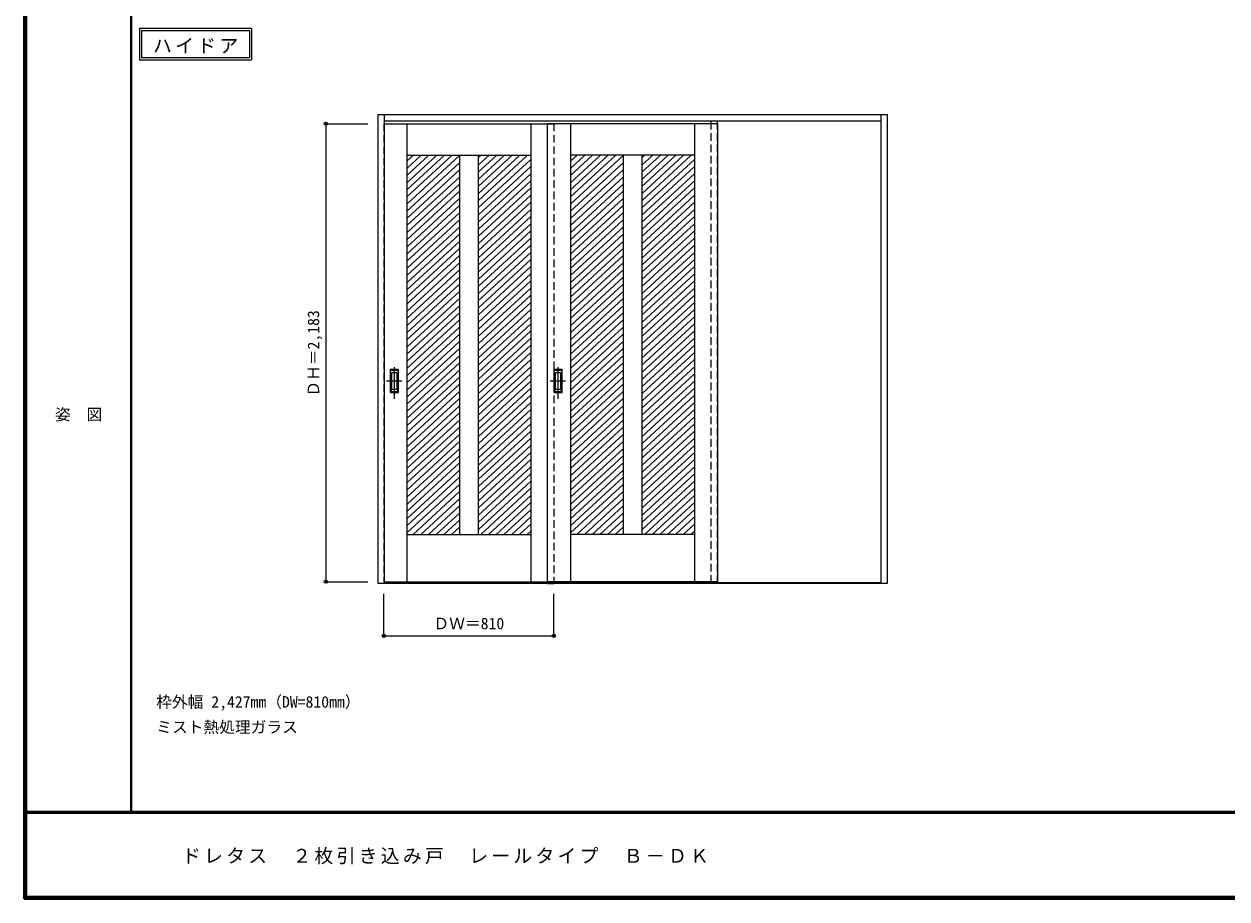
# Model space of a CAD drawing. Units: millimetres, scale not verified. Extents: x -6000 to 5700, y -4307 to 4175.
# Drawn here: x -6000 to -267, y -4205 to -36 of the extents above; entities that cross this region are included whole.
import ezdxf
from ezdxf.enums import TextEntityAlignment as Align

# ---------------------------------------------------------------- set-up
doc = ezdxf.new("R2010")
doc.units = ezdxf.units.MM
doc.header["$LTSCALE"] = 30
doc.header["$PDMODE"] = 32
doc.header["$PDSIZE"] = 15
doc.linetypes.add('CHAIN1', pattern=[8, 5, -1, 1, -1])
doc.linetypes.add('DASHED1', pattern=[1.8, 1.2, -0.6])
for name, color, linetype, lineweight in [('0-2_扉', 7, 'Continuous', 18), ('0-4_枠', 3, 'Continuous', 25), ('0-6_引手', 7, 'Continuous', 18), ('0-A_文字', 7, 'Continuous', 18), ('0-B_寸法', 4, 'Continuous', 9), ('0-C_ハッチ', 4, 'Continuous', 9), ('F-1_枠', 6, 'Continuous', 40), ('F-A_文字', 7, 'Continuous', 18)]:
    doc.layers.add(name, color=color, linetype=linetype, lineweight=lineweight)
doc.styles.add('ＭＳ ゴシック', font='')
doc.styles.get('ＭＳ ゴシック').set_extended_font_data('MS Gothic')

msp = doc.modelspace()

# ---------------------------------------------------------------- linework, layer by layer
at = {"layer": '0-2_扉'}
for p, q in [((-4282, -510.25), (-3475, -510.25)), ((-4175, -510.25), (-4175, -2693.25)), ((-3585, -510.25), (-3585, -2693.25)), ((-3505, -510.25), (-3475, -510.25)), ((-3505, -2693.25), (-3505, -510.25)), ((-2695, -510.25), (-3505, -510.25)), ((-3395, -510.25), (-3395, -2693.25)), ((-2805, -510.25), (-2805, -2693.25)), ((-2695, -510.25), (-2695, -2693.25)), ((-4175, -660.25), (-3585, -660.25)), ((-3925, -660.25), (-3925, -2468.25)), ((-3835, -660.25), (-3835, -2468.25)), ((-2805, -660.25), (-3395, -660.25)), ((-3145, -660.25), (-3145, -2468.25)), ((-3055, -660.25), (-3055, -2468.25)), ((-4175, -2468.25), (-3585, -2468.25)), ((-2805, -2468.25), (-3395, -2468.25)), ((-4282, -2693.25), (-3475, -2693.25)), ((-3505, -2693.25), (-3475, -2693.25)), ((-2695, -2693.25), (-3505, -2693.25))]:
    msp.add_line(p, q, dxfattribs=at)
at = {"layer": '0-4_枠'}
for p, q in [((-4312, -466.25), (-1885, -466.25)), ((-4282, -2701.25), (-4282, -466.25)), ((-4282, -496.25), (-1915, -496.25)), ((-1915, -2701.25), (-1915, -466.25)), ((-1885, -2701.25), (-1885, -466.25)), ((-1915, -2698.25), (-4282, -2698.25)), ((-1915, -2701.25), (-4282, -2701.25)), ((-3505, -2701.25), (-3475, -2701.25)), ((-1885, -2701.25), (-1915, -2701.25))]:
    msp.add_line(p, q, dxfattribs=at)
at = {"layer": '0-4_枠', "color": 4, "linetype": 'DASHED1', "lineweight": 9}
for p, q in [((-4285, -510.25), (-4285, -2693.25)), ((-4282, -510.25), (-4285, -510.25)), ((-3475, -510.25), (-3475, -2693.25)), ((-2725, -2698.25), (-2725, -496.25)), ((-2695, -2698.25), (-2695, -496.25)), ((-4282, -2693.25), (-4285, -2693.25))]:
    msp.add_line(p, q, dxfattribs=at)
at = {"layer": '0-4_枠'}
msp.add_lwpolyline([(-4282, -2701.25), (-4312, -2701.25), (-4312, -466.25)], dxfattribs=at)
at = {"layer": '0-6_引手', "linetype": 'CHAIN1'}
for p, q in [((-4234, -1820.98), (-4234, -1650.13)), ((-3454, -1820.98), (-3454, -1650.13)), ((-4272.07, -1735.75), (-4199.56, -1735.75)), ((-3492.07, -1735.75), (-3419.56, -1735.75))]:
    msp.add_line(p, q, dxfattribs=at)
at = {"layer": '0-6_引手'}
for p, q in [((-4253, -1680.75), (-4215, -1680.75)), ((-4253, -1790.75), (-4253, -1680.75)), ((-4246.5, -1696.75), (-4221.5, -1696.75)), ((-4246.5, -1774.75), (-4246.5, -1696.75)), ((-4221.5, -1774.75), (-4221.5, -1696.75)), ((-4215, -1790.75), (-4215, -1680.75)), ((-3473, -1680.75), (-3435, -1680.75)), ((-3473, -1790.75), (-3473, -1680.75)), ((-3466.5, -1696.75), (-3441.5, -1696.75)), ((-3466.5, -1774.75), (-3466.5, -1696.75)), ((-3441.5, -1774.75), (-3441.5, -1696.75)), ((-3435, -1790.75), (-3435, -1680.75)), ((-4246.5, -1774.75), (-4221.5, -1774.75)), ((-3466.5, -1774.75), (-3441.5, -1774.75)), ((-4253, -1790.75), (-4215, -1790.75)), ((-3473, -1790.75), (-3435, -1790.75))]:
    msp.add_line(p, q, dxfattribs=at)
at = {"layer": '0-6_引手', "linetype": 'DASHED1'}
for p, q in [((-4218, -1786.75), (-4218, -1684.75)), ((-3438, -1786.75), (-3438, -1684.75)), ((-4250, -1786.75), (-4218, -1786.75)), ((-3470, -1786.75), (-3438, -1786.75))]:
    msp.add_line(p, q, dxfattribs=at)
for points in [[(-4250, -1786.75), (-4250, -1684.75), (-4218, -1684.75)], [(-3470, -1786.75), (-3470, -1684.75), (-3438, -1684.75)]]:
    msp.add_lwpolyline(points, dxfattribs=at)
at = {"layer": '0-A_文字'}
for p, q in [((-5450, -55.5), (-5450, -205.5)), ((-5440, -65.5), (-4925.67, -65.5)), ((-4925.67, -65.5), (-4925.67, -195.5)), ((-5450, -205.5), (-4915.67, -205.5))]:
    msp.add_line(p, q, dxfattribs=at)
for points in [[(-5450, -55.5), (-4915.67, -55.5), (-4915.67, -205.5)], [(-5440, -65.5), (-5440, -195.5), (-4925.67, -195.5)]]:
    msp.add_lwpolyline(points, dxfattribs=at)
at = {"layer": '0-B_寸法'}
for p, q in [((-4562, -510.25), (-4362, -510.25)), ((-4562, -510.25), (-4562, -2693.25)), ((-4562, -2693.25), (-4362, -2693.25)), ((-4285, -2951.25), (-4285, -2751.25)), ((-3475, -2951.25), (-3475, -2751.25)), ((-4285, -2951.25), (-3475, -2951.25))]:
    msp.add_line(p, q, dxfattribs=at)
at = {"layer": '0-B_寸法', "color": 7}
for p in [(-4562, -510.25), (-4562, -2693.25), (-4285, -2951.25), (-3475, -2951.25)]:
    msp.add_point(p, dxfattribs=at)
at = {"layer": '0-C_ハッチ'}
for p, q in [((-4106.86, -660.25), (-4175, -723.35)), ((-4070.06, -660.25), (-4175, -757.42)), ((-4033.26, -660.25), (-4175, -791.49)), ((-3996.47, -660.25), (-4175, -825.56)), ((-4143.65, -660.25), (-4175, -689.28)), ((-3959.67, -660.25), (-4175, -859.63)), ((-3922.87, -660.25), (-4175, -893.7)), ((-3820.69, -660.25), (-3835, -673.5)), ((-3783.89, -660.25), (-3835, -707.58)), ((-3747.09, -660.25), (-3835, -741.65)), ((-3710.3, -660.25), (-3835, -775.72)), ((-3673.5, -660.25), (-3835, -809.79)), ((-3636.7, -660.25), (-3835, -843.86)), ((-3599.91, -660.25), (-3835, -877.93)), ((-3585, -680.52), (-3835, -912)), ((-3326.86, -660.25), (-3395, -723.35)), ((-3290.06, -660.25), (-3395, -757.42)), ((-3253.26, -660.25), (-3395, -791.49)), ((-3216.47, -660.25), (-3395, -825.56)), ((-3363.65, -660.25), (-3395, -689.28)), ((-3179.67, -660.25), (-3395, -859.63)), ((-3142.87, -660.25), (-3395, -893.7)), ((-3040.69, -660.25), (-3055, -673.5)), ((-3003.89, -660.25), (-3055, -707.58)), ((-2967.09, -660.25), (-3055, -741.65)), ((-2930.3, -660.25), (-3055, -775.72)), ((-2893.5, -660.25), (-3055, -809.79)), ((-2856.7, -660.25), (-3055, -843.86)), ((-2819.91, -660.25), (-3055, -877.93)), ((-2805, -680.52), (-3055, -912)), ((-3925, -696.29), (-4175, -927.77)), ((-3925, -730.36), (-4175, -961.84)), ((-3585, -714.59), (-3835, -946.07)), ((-3145, -696.29), (-3395, -927.77)), ((-3145, -730.36), (-3395, -961.84)), ((-2805, -714.59), (-3055, -946.07)), ((-3925, -764.43), (-4175, -995.91)), ((-3925, -798.5), (-4175, -1029.99)), ((-3585, -748.66), (-3835, -980.14)), ((-3585, -782.73), (-3835, -1014.21)), ((-3145, -764.43), (-3395, -995.91)), ((-3145, -798.5), (-3395, -1029.99)), ((-2805, -748.66), (-3055, -980.14)), ((-2805, -782.73), (-3055, -1014.21)), ((-3925, -832.58), (-4175, -1064.06)), ((-3585, -816.8), (-3835, -1048.29)), ((-3585, -850.88), (-3835, -1082.36)), ((-3145, -832.58), (-3395, -1064.06)), ((-2805, -816.8), (-3055, -1048.29)), ((-2805, -850.88), (-3055, -1082.36)), ((-3925, -866.65), (-4175, -1098.13)), ((-3925, -900.72), (-4175, -1132.2)), ((-3585, -884.95), (-3835, -1116.43)), ((-3145, -866.65), (-3395, -1098.13)), ((-3145, -900.72), (-3395, -1132.2)), ((-2805, -884.95), (-3055, -1116.43)), ((-3925, -934.79), (-4175, -1166.27)), ((-3925, -968.86), (-4175, -1200.34)), ((-3585, -919.02), (-3835, -1150.5)), ((-3585, -953.09), (-3835, -1184.57)), ((-3145, -934.79), (-3395, -1166.27)), ((-3145, -968.86), (-3395, -1200.34)), ((-2805, -919.02), (-3055, -1150.5)), ((-2805, -953.09), (-3055, -1184.57)), ((-3925, -1002.93), (-4175, -1234.41)), ((-3585, -987.16), (-3835, -1218.64)), ((-3585, -1021.23), (-3835, -1252.71)), ((-3145, -1002.93), (-3395, -1234.41)), ((-2805, -987.16), (-3055, -1218.64)), ((-2805, -1021.23), (-3055, -1252.71)), ((-3925, -1037), (-4175, -1268.48)), ((-3925, -1071.07), (-4175, -1302.55)), ((-3585, -1055.3), (-3835, -1286.78)), ((-3145, -1037), (-3395, -1268.48)), ((-3145, -1071.07), (-3395, -1302.55)), ((-2805, -1055.3), (-3055, -1286.78)), ((-3925, -1105.14), (-4175, -1336.63)), ((-3925, -1139.21), (-4175, -1370.7)), ((-3585, -1089.37), (-3835, -1320.85)), ((-3585, -1123.44), (-3835, -1354.93)), ((-3145, -1105.14), (-3395, -1336.63)), ((-3145, -1139.21), (-3395, -1370.7)), ((-2805, -1089.37), (-3055, -1320.85)), ((-2805, -1123.44), (-3055, -1354.93)), ((-3925, -1173.29), (-4175, -1404.77)), ((-3585, -1157.52), (-3835, -1389)), ((-3585, -1191.59), (-3835, -1423.07)), ((-3145, -1173.29), (-3395, -1404.77)), ((-2805, -1157.52), (-3055, -1389)), ((-2805, -1191.59), (-3055, -1423.07)), ((-3925, -1207.36), (-4175, -1438.84)), ((-3925, -1241.43), (-4175, -1472.91)), ((-3585, -1225.66), (-3835, -1457.14)), ((-3585, -1259.73), (-3835, -1491.21)), ((-3145, -1207.36), (-3395, -1438.84)), ((-3145, -1241.43), (-3395, -1472.91)), ((-2805, -1225.66), (-3055, -1457.14)), ((-2805, -1259.73), (-3055, -1491.21)), ((-3925, -1275.5), (-4175, -1506.98)), ((-3925, -1309.57), (-4175, -1541.05)), ((-3585, -1293.8), (-3835, -1525.28)), ((-3145, -1275.5), (-3395, -1506.98)), ((-3145, -1309.57), (-3395, -1541.05)), ((-2805, -1293.8), (-3055, -1525.28)), ((-3925, -1343.64), (-4175, -1575.12)), ((-3585, -1327.87), (-3835, -1559.35)), ((-3585, -1361.94), (-3835, -1593.42)), ((-3145, -1343.64), (-3395, -1575.12)), ((-2805, -1327.87), (-3055, -1559.35)), ((-2805, -1361.94), (-3055, -1593.42)), ((-3925, -1377.71), (-4175, -1609.19)), ((-3925, -1411.78), (-4175, -1643.26)), ((-3585, -1396.01), (-3835, -1627.49)), ((-3585, -1430.08), (-3835, -1661.56)), ((-3145, -1377.71), (-3395, -1609.19)), ((-3145, -1411.78), (-3395, -1643.26)), ((-2805, -1396.01), (-3055, -1627.49)), ((-2805, -1430.08), (-3055, -1661.56)), ((-3925, -1445.85), (-4175, -1677.34)), ((-3925, -1479.93), (-4175, -1711.41)), ((-3585, -1464.15), (-3835, -1695.64)), ((-3145, -1445.85), (-3395, -1677.34)), ((-3145, -1479.93), (-3395, -1711.41)), ((-2805, -1464.15), (-3055, -1695.64)), ((-3925, -1514), (-4175, -1745.48)), ((-3585, -1498.23), (-3835, -1729.71)), ((-3585, -1532.3), (-3835, -1763.78)), ((-3145, -1514), (-3395, -1745.48)), ((-2805, -1498.23), (-3055, -1729.71)), ((-2805, -1532.3), (-3055, -1763.78)), ((-3925, -1548.07), (-4175, -1779.55)), ((-3925, -1582.14), (-4175, -1813.62)), ((-3585, -1566.37), (-3835, -1797.85)), ((-3585, -1600.44), (-3835, -1831.92)), ((-3145, -1548.07), (-3395, -1779.55)), ((-3145, -1582.14), (-3395, -1813.62)), ((-2805, -1566.37), (-3055, -1797.85)), ((-2805, -1600.44), (-3055, -1831.92)), ((-3925, -1616.21), (-4175, -1847.69)), ((-3925, -1650.28), (-4175, -1881.76)), ((-3585, -1634.51), (-3835, -1865.99)), ((-3145, -1616.21), (-3395, -1847.69)), ((-3145, -1650.28), (-3395, -1881.76)), ((-2805, -1634.51), (-3055, -1865.99)), ((-3925, -1684.35), (-4175, -1915.83)), ((-3925, -1718.42), (-4175, -1949.9)), ((-3585, -1668.58), (-3835, -1900.06)), ((-3585, -1702.65), (-3835, -1934.13)), ((-3145, -1684.35), (-3395, -1915.83)), ((-3145, -1718.42), (-3395, -1949.9)), ((-2805, -1668.58), (-3055, -1900.06)), ((-2805, -1702.65), (-3055, -1934.13)), ((-3925, -1752.49), (-4175, -1983.98)), ((-3585, -1736.72), (-3835, -1968.2)), ((-3585, -1770.79), (-3835, -2002.28)), ((-3145, -1752.49), (-3395, -1983.98)), ((-2805, -1736.72), (-3055, -1968.2)), ((-2805, -1770.79), (-3055, -2002.28)), ((-3925, -1786.56), (-4175, -2018.05)), ((-3925, -1820.64), (-4175, -2052.12)), ((-3585, -1804.87), (-3835, -2036.35)), ((-3145, -1786.56), (-3395, -2018.05)), ((-3145, -1820.64), (-3395, -2052.12)), ((-2805, -1804.87), (-3055, -2036.35)), ((-3925, -1854.71), (-4175, -2086.19)), ((-3925, -1888.78), (-4175, -2120.26)), ((-3585, -1838.94), (-3835, -2070.42)), ((-3585, -1873.01), (-3835, -2104.49)), ((-3145, -1854.71), (-3395, -2086.19)), ((-3145, -1888.78), (-3395, -2120.26)), ((-2805, -1838.94), (-3055, -2070.42)), ((-2805, -1873.01), (-3055, -2104.49)), ((-3925, -1922.85), (-4175, -2154.33)), ((-3585, -1907.08), (-3835, -2138.56)), ((-3585, -1941.15), (-3835, -2172.63)), ((-3145, -1922.85), (-3395, -2154.33)), ((-2805, -1907.08), (-3055, -2138.56)), ((-2805, -1941.15), (-3055, -2172.63)), ((-3925, -1956.92), (-4175, -2188.4)), ((-3925, -1990.99), (-4175, -2222.47)), ((-3585, -1975.22), (-3835, -2206.7)), ((-3145, -1956.92), (-3395, -2188.4)), ((-3145, -1990.99), (-3395, -2222.47)), ((-2805, -1975.22), (-3055, -2206.7)), ((-3925, -2025.06), (-4175, -2256.54)), ((-3925, -2059.13), (-4175, -2290.61)), ((-3585, -2009.29), (-3835, -2240.77)), ((-3585, -2043.36), (-3835, -2274.84)), ((-3145, -2025.06), (-3395, -2256.54)), ((-3145, -2059.13), (-3395, -2290.61)), ((-2805, -2009.29), (-3055, -2240.77)), ((-2805, -2043.36), (-3055, -2274.84)), ((-3925, -2093.2), (-4175, -2324.69)), ((-3585, -2077.43), (-3835, -2308.92)), ((-3585, -2111.5), (-3835, -2342.99)), ((-3145, -2093.2), (-3395, -2324.69)), ((-2805, -2077.43), (-3055, -2308.92)), ((-2805, -2111.5), (-3055, -2342.99)), ((-3925, -2127.28), (-4175, -2358.76)), ((-3925, -2161.35), (-4175, -2392.83)), ((-3585, -2145.58), (-3835, -2377.06)), ((-3145, -2127.28), (-3395, -2358.76)), ((-3145, -2161.35), (-3395, -2392.83)), ((-2805, -2145.58), (-3055, -2377.06)), ((-3925, -2195.42), (-4175, -2426.9)), ((-3925, -2229.49), (-4175, -2460.97)), ((-3585, -2179.65), (-3835, -2411.13)), ((-3585, -2213.72), (-3835, -2445.2)), ((-3145, -2195.42), (-3395, -2426.9)), ((-3145, -2229.49), (-3395, -2460.97)), ((-2805, -2179.65), (-3055, -2411.13)), ((-2805, -2213.72), (-3055, -2445.2)), ((-3925, -2263.56), (-4146.07, -2468.25)), ((-3585, -2247.79), (-3823.1, -2468.25)), ((-3585, -2281.86), (-3786.3, -2468.25)), ((-3145, -2263.56), (-3366.07, -2468.25)), ((-2805, -2247.79), (-3043.1, -2468.25)), ((-2805, -2281.86), (-3006.3, -2468.25)), ((-3925, -2297.63), (-4109.27, -2468.25)), ((-3925, -2331.7), (-4072.47, -2468.25)), ((-3585, -2315.93), (-3749.5, -2468.25)), ((-3585, -2350), (-3712.71, -2468.25)), ((-3145, -2297.63), (-3329.27, -2468.25)), ((-3145, -2331.7), (-3292.47, -2468.25)), ((-2805, -2315.93), (-2969.51, -2468.25)), ((-2805, -2350), (-2932.71, -2468.25)), ((-3925, -2365.77), (-4035.68, -2468.25)), ((-3925, -2399.84), (-3998.88, -2468.25)), ((-3585, -2384.07), (-3675.91, -2468.25)), ((-3145, -2365.77), (-3255.68, -2468.25)), ((-3145, -2399.84), (-3218.88, -2468.25)), ((-2805, -2384.07), (-2895.91, -2468.25)), ((-3925, -2433.92), (-3962.08, -2468.25)), ((-3585, -2418.14), (-3639.11, -2468.25)), ((-3585, -2452.22), (-3602.32, -2468.25)), ((-3145, -2433.92), (-3182.08, -2468.25)), ((-2805, -2418.14), (-2859.11, -2468.25)), ((-2805, -2452.22), (-2822.32, -2468.25))]:
    msp.add_line(p, q, dxfattribs=at)
at = {"layer": 'F-1_枠'}
for p, q in [((-6000, 4175), (-6000, -4205)), ((-5995, 4175), (-5995, -4205)), ((-5990, 4175), (-5990, -4205)), ((-5490, 4175), (-5490, -3790)), ((5700, -3790), (-6000, -3790)), ((5700, -3795), (-6000, -3795)), ((5700, -4195), (-6000, -4195)), ((5700, -4200), (-6000, -4200)), ((5700, -4205), (-6000, -4205))]:
    msp.add_line(p, q, dxfattribs=at)

# ---------------------------------------------------------------- texts
at = {"layer": '0-A_文字', "style": 'ＭＳ ゴシック'}
for s, p in [('枠外幅 2,427mm（DW=810mm）', (-5370, -3310)), ('ミスト熱処理ガラス', (-5370, -3430))]:
    msp.add_text(s, height=54.99, dxfattribs=at).set_placement(p, align=Align.BOTTOM_LEFT)
at = {"layer": '0-A_文字', "insert": (-5385.34, -175.5), "char_height": 65.98, "attachment_point": 7, "style": 'ＭＳ ゴシック'}
msp.add_mtext('\\T1.17;ハイドア', dxfattribs=at)
at = {"layer": '0-B_寸法', "color": 7, "style": 'ＭＳ ゴシック'}
msp.add_text('ＤＨ＝2,183', height=54.99, rotation=90, dxfattribs=at).set_placement((-4577, -1811.25), align=Align.BOTTOM_LEFT)
msp.add_text('ＤＷ＝810', height=54.99, dxfattribs=at).set_placement((-4048.75, -2936.25), align=Align.BOTTOM_LEFT)
at = {"layer": 'F-A_文字', "style": 'ＭＳ ゴシック'}
msp.add_text('姿\u3000図', height=54.99, dxfattribs=at).set_placement((-5852.5, -1940.25), align=Align.BOTTOM_LEFT)
at = {"layer": 'F-A_文字', "insert": (-5247.55, -4040), "char_height": 65.98, "attachment_point": 7, "style": 'ＭＳ ゴシック'}
msp.add_mtext('\\T1.17;ドレタス\u3000２枚引き込み戸\u3000レールタイプ\u3000Ｂ－ＤＫ', dxfattribs=at)

doc.saveas('drawing.dxf')
